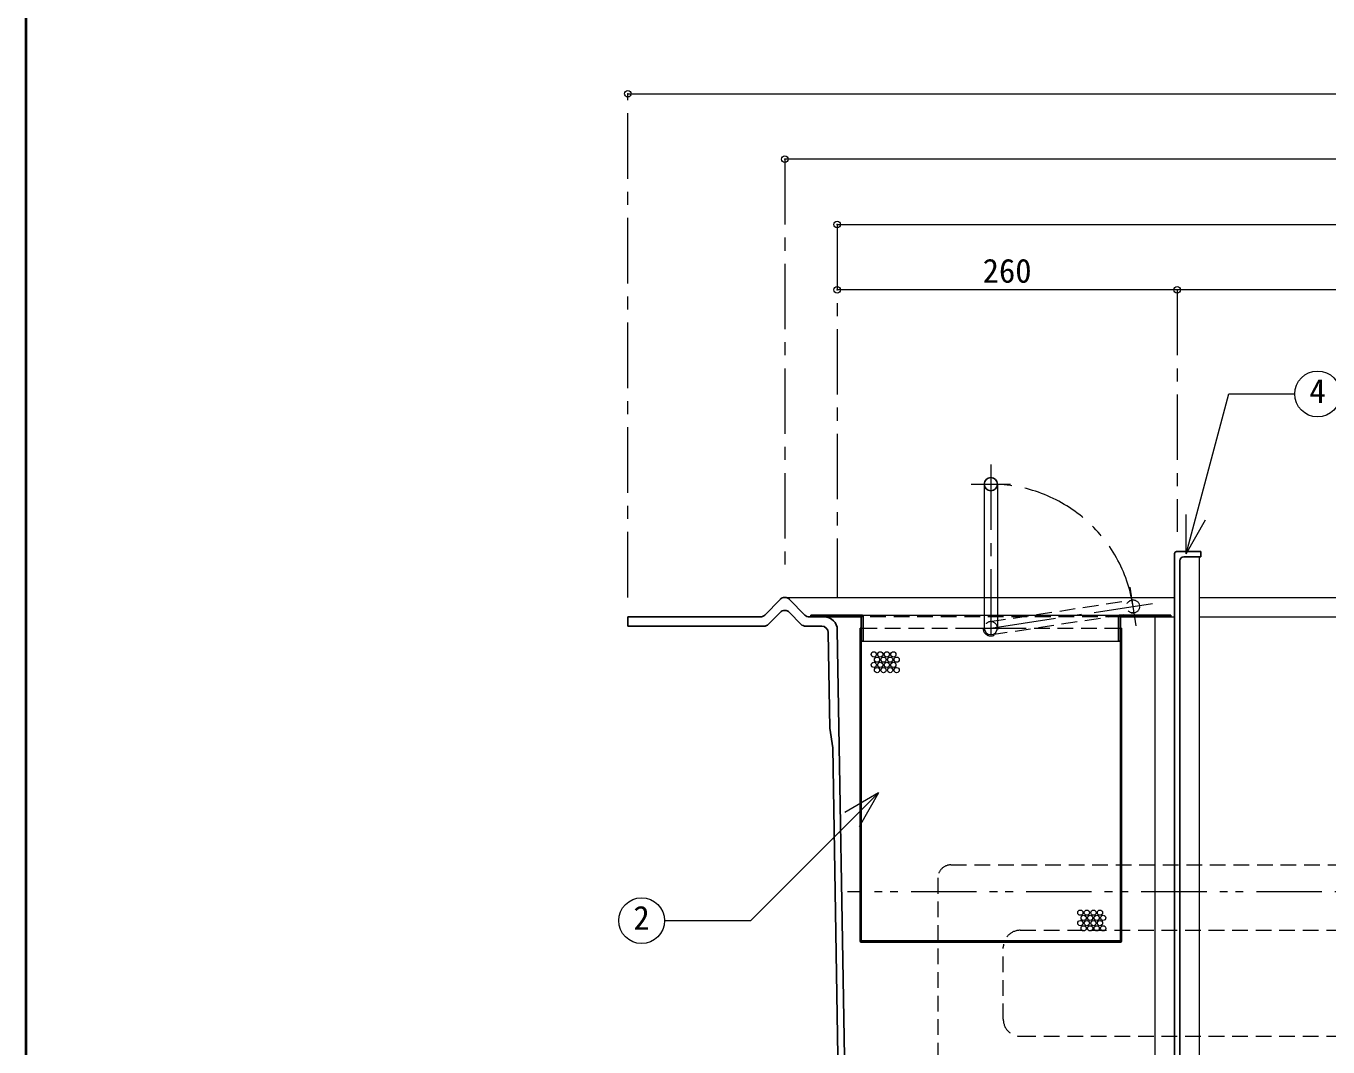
# Model space of a CAD drawing. Units: millimetres at full size, sheet at 1:10; details may follow other scales. Extents: x -2101 to 1949, y -1404 to 1406.
# Drawn here: x -2101 to -1105, y -688 to 93 of the extents above; entities that cross this region are included whole.
import ezdxf
from ezdxf.enums import TextEntityAlignment as Align

# ---------------------------------------------------------------- set-up
doc = ezdxf.new("R2010")
doc.units = ezdxf.units.MM
doc.header["$LTSCALE"] = 10
doc.header["$PDMODE"] = 32
doc.header["$PDSIZE"] = 5
for name, pattern in [('CHAIN1', [8, 5, -1, 1, -1]), ('DASHED1', [1.8, 1.2, -0.6]), ('DOUBLE_CHAIN1', [8.8, 5, -1, 0.6, -0.6, 0.6, -1])]:
    doc.linetypes.add(name, pattern=pattern)
doc.layers.add('0-0____1', color=7, linetype='Continuous', lineweight=18)
doc.styles.add('ＭＳ ゴシック', font='')
doc.styles.get('ＭＳ ゴシック').set_extended_font_data('MS Gothic')

msp = doc.modelspace()

# ---------------------------------------------------------------- linework, layer by layer
at = {"layer": '0-0____1', "color": 1, "lineweight": 40}
msp.add_line((-2100.6, -1403.88), (-2100.6, 1406.12), dxfattribs=at)
at = {"layer": '0-0____1', "color": 4, "lineweight": 9}
for p, q in [((-1640.6, 41.12), (-120.6, 41.12)), ((-240.6, -8.88), (-1520.6, -8.88)), ((-1480.6, -58.88), (-280.6, -58.88)), ((-1220.6, -108.88), (-1480.6, -108.88)), ((-880.6, -108.88), (-1220.6, -108.88)), ((-1520.6, -343.88), (-1368.1, -343.88)), ((-1358.1, -343.88), (-1222.6, -343.88)), ((-1203.6, -343.88), (-882.6, -343.88)), ((-1462.1, -357.38), (-1368.1, -357.38)), ((-1358.1, -357.38), (-1264.1, -357.38)), ((-1237.6, -853.88), (-1237.6, -358.88)), ((-1225.6, -358.88), (-1222.6, -358.88)), ((-1203.6, -358.88), (-882.6, -358.88)), ((-1460.6, -377.38), (-1265.6, -377.38))]:
    msp.add_line(p, q, dxfattribs=at)
at = {"layer": '0-0____1', "color": 4, "linetype": 'CHAIN1', "lineweight": 9}
for p, q in [((-1640.6, -343.88), (-1640.6, 41.12)), ((-1520.6, -8.88), (-1520.6, -328.88)), ((-1480.6, -58.88), (-1480.6, -343.88)), ((-1220.6, -108.88), (-1220.6, -293.88)), ((-1363.1, -242.38), (-1363.1, -382.38)), ((-1378.1, -257.38), (-1348.1, -257.38)), ((-1252.1, -365.65), (-1256.61, -336)), ((-1363.1, -367.38), (-1239.53, -348.57)), ((-1378.1, -367.38), (-1348.1, -367.38))]:
    msp.add_line(p, q, dxfattribs=at)
at = {"layer": '0-0____1'}
for p, q in [((-1213.89, -310.55), (-1181.16, -188.4)), ((-1181.16, -188.4), (-1130.83, -188.4)), ((-1368.1, -257.38), (-1368.1, -367.38)), ((-1358.1, -257.38), (-1358.1, -367.38)), ((-1213.89, -310.55), (-1213.89, -280.55)), ((-1213.89, -310.55), (-1198.89, -284.57)), ((-1203.6, -778.88), (-1203.6, -312.88)), ((-1448.84, -493.4), (-1546.43, -591)), ((-1448.84, -493.4), (-1474.82, -508.4)), ((-1448.84, -493.4), (-1463.84, -519.38)), ((-1612.56, -591), (-1546.43, -591))]:
    msp.add_line(p, q, dxfattribs=at)
at = {"layer": '0-0____1', "color": 5, "lineweight": 25}
for p, q in [((-1222.6, -310.38), (-1222.6, -811.38)), ((-1221.1, -308.88), (-1202.6, -308.88)), ((-1218.6, -315.88), (-1218.6, -805.88)), ((-1215.6, -312.88), (-1202.6, -312.88)), ((-1202.6, -308.88), (-1202.6, -312.88)), ((-1535.92, -357.38), (-1524.17, -345.39)), ((-1505.28, -357.38), (-1517.03, -345.39)), ((-1532.98, -364.38), (-1524.17, -355.39)), ((-1508.23, -364.38), (-1517.03, -355.39)), ((-1500.6, -357.38), (-1500.6, -358.88)), ((-1462.1, -357.38), (-1500.6, -357.38)), ((-1264.1, -357.38), (-1225.6, -357.38)), ((-1225.6, -358.88), (-1225.6, -357.38)), ((-1640.6, -358.88), (-1640.6, -365.88)), ((-1640.6, -358.88), (-1539.49, -358.88)), ((-1536.55, -365.88), (-1640.6, -365.88)), ((-1492.4, -365.88), (-1504.65, -365.88)), ((-1462.85, -358.88), (-1501.71, -358.88)), ((-1463.1, -367.38), (-1462.1, -367.38)), ((-1463.1, -606.38), (-1463.1, -367.38)), ((-1462.1, -605.88), (-1462.1, -359.63)), ((-1265.6, -358.88), (-1265.6, -377.38)), ((-1264.1, -605.88), (-1264.1, -359.63)), ((-1264.1, -367.38), (-1263.1, -367.38)), ((-1263.35, -358.88), (-1225.6, -358.88)), ((-1263.1, -606.38), (-1263.1, -367.38)), ((-1486.19, -443.88), (-1487.41, -370.63)), ((-1471.09, -929.38), (-1480.44, -368.7)), ((-1265.6, -377.38), (-1264.1, -377.38)), ((-1486.19, -443.88), (-1483.94, -458.88)), ((-1476.01, -934.38), (-1483.94, -458.88)), ((-1264.6, -606.38), (-1461.6, -606.38)), ((-1264.1, -607.38), (-1462.1, -607.38))]:
    msp.add_line(p, q, dxfattribs=at)
at = {"layer": '0-0____1', "color": 4, "linetype": 'DASHED1', "lineweight": 9}
for p, q in [((-1368.1, -343.88), (-1358.1, -343.88)), ((-1363.85, -362.44), (-1255.11, -345.88)), ((-1368.1, -357.38), (-1358.1, -357.38)), ((-1362.35, -372.33), (-1253.6, -355.77)), ((-1263.35, -358.88), (-1462.85, -358.88)), ((-1462.1, -367.38), (-1378.1, -367.38)), ((-1348.1, -367.38), (-1264.1, -367.38)), ((-1393.6, -548.38), (-360.6, -548.38)), ((-1403.6, -558.38), (-1403.6, -719.38)), ((-1340.6, -598.38), (-413.6, -598.38)), ((-1353.6, -666.38), (-1353.6, -611.38)), ((-1340.6, -679.38), (-413.6, -679.38))]:
    msp.add_line(p, q, dxfattribs=at)
at = {"layer": '0-0____1', "color": 4, "linetype": 'DOUBLE_CHAIN1', "lineweight": 9}
msp.add_line((-494.1, -568.88), (-1472.6, -568.88), dxfattribs=at)
at = {"layer": '0-0____1', "color": 5, "lineweight": 25}
msp.add_lwpolyline([(-1460.6, -358.88), (-1460.6, -377.38), (-1462.1, -377.38)], dxfattribs=at)
at = {"layer": '0-0____1'}
for centre in [(-1113.33, -188.4), (-1630.06, -591)]:
    msp.add_circle(centre, 17.5, dxfattribs=at)
at = {"layer": '0-0____1', "color": 5, "lineweight": 25}
msp.add_circle((-1363.1, -257.38), 5, dxfattribs=at)
at = {"layer": '0-0____1', "color": 4, "linetype": 'DASHED1', "lineweight": 9}
msp.add_circle((-1254.36, -350.82), 5, dxfattribs=at)
at = {"layer": '0-0____1', "color": 4, "lineweight": 9}
for centre in [(-1452.59, -387.48), (-1447.59, -387.48), (-1442.59, -387.48), (-1437.59, -387.48), (-1452.59, -395.48), (-1450.09, -391.48), (-1450.09, -399.48), (-1447.59, -395.48), (-1445.09, -391.48), (-1445.09, -399.48), (-1442.59, -395.48), (-1440.09, -391.48), (-1440.09, -399.48), (-1437.59, -395.48), (-1435.09, -391.48), (-1435.09, -399.48), (-1294.67, -584.88), (-1292.17, -588.88), (-1289.67, -584.88), (-1287.17, -588.88), (-1284.67, -584.88), (-1282.17, -588.88), (-1279.67, -584.88), (-1277.17, -588.88), (-1294.67, -592.88), (-1292.17, -596.88), (-1289.67, -592.88), (-1287.17, -596.88), (-1284.67, -592.88), (-1282.17, -596.88), (-1279.67, -592.88), (-1277.17, -596.88)]:
    msp.add_circle(centre, 2, dxfattribs=at)
at = {"layer": '0-0____1', "color": 4, "linetype": 'CHAIN1', "lineweight": 9}
msp.add_arc((-1363.1, -367.38), 110, 8.65803, 90, dxfattribs=at)
at = {"layer": '0-0____1', "color": 5, "lineweight": 25}
for centre, radius, start, end in [((-1221.1, -310.38), 1.5, 90, 180), ((-1215.6, -315.88), 3, 90, 180), ((-1520.6, -348.88), 5, 44.3947, 135.6053), ((-1539.49, -353.88), 5, 270, 315.6053), ((-1520.6, -358.89), 5, 44.3947, 135.6053), ((-1501.71, -353.88), 5, 224.3947, 270), ((-1462.1, -358.88), 1.5, 0, 90), ((-1264.1, -358.88), 1.5, 90, 180), ((-1536.55, -360.88), 5, 270, 315.6053), ((-1504.65, -360.88), 5, 224.3947, 270), ((-1492.4, -370.88), 5, 1.04163, 90), ((-1490.44, -368.88), 10, 1.04163, 90), ((-1462.85, -359.63), 0.75, 0, 90), ((-1263.35, -359.63), 0.75, 90, 180), ((-1462.1, -606.38), 1, 180, 270), ((-1461.6, -605.88), 0.5, 180, 270), ((-1264.6, -605.88), 0.5, 270, 0), ((-1264.1, -606.38), 1, 270, 0)]:
    msp.add_arc(centre, radius, start, end, dxfattribs=at)
at = {"layer": '0-0____1', "color": 4, "linetype": 'DASHED1', "lineweight": 9}
for centre, radius, start, end in [((-1363.1, -367.38), 6, 180, 0), ((-1363.1, -367.38), 5, 0, 180), ((-1393.6, -558.38), 10, 90, 180), ((-1340.6, -611.38), 13, 90, 180), ((-1340.6, -666.38), 13, 180, 270)]:
    msp.add_arc(centre, radius, start, end, dxfattribs=at)
at = {"layer": '0-0____1'}
msp.add_arc((-1363.1, -367.38), 5, 180, 0, dxfattribs=at)
at = {"layer": '0-0____1', "color": 1}
for p in [(-1640.6, 41.12), (-1520.6, -8.88), (-1480.6, -58.88), (-1480.6, -108.88), (-1220.6, -108.88)]:
    msp.add_point(p, dxfattribs=at)

# ---------------------------------------------------------------- texts
at = {"layer": '0-0____1', "style": 'ＭＳ ゴシック'}
for s, p in [('260', (-1369.35, -108.88)), ('4', (-1119.58, -200.9)), ('2', (-1636.31, -603.5))]:
    msp.add_text(s, height=18.33, dxfattribs=at).set_placement(p, align=Align.BOTTOM_LEFT)

doc.saveas('drawing.dxf')
